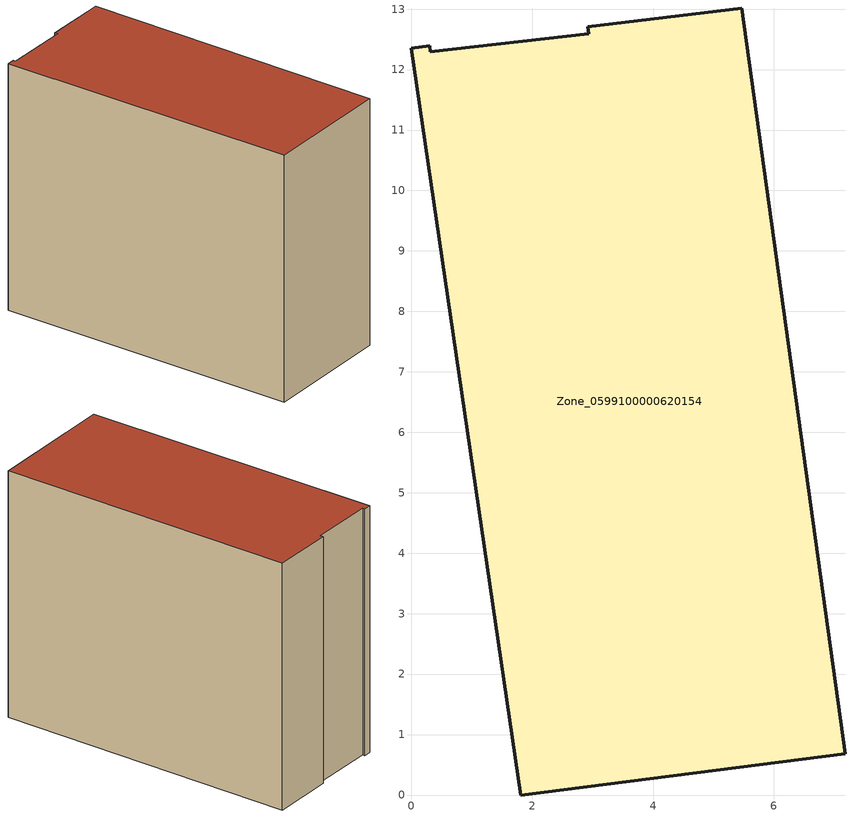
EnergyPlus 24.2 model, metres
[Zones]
Zone_0599100000620154
 floor ground (C_G): 0.31,12.39 0.32,12.29 2.94,12.59 2.92,12.71 5.47,13.02 7.18,0.68 1.81,0 0,12.36 z0
 wall outside (C_F): 1.81,0 7.18,0.68 5.47,13.02 2.92,12.71 2.94,12.59 0.32,12.29 0.31,12.39 0,12.36 1.81,0 z0:10.46
 roof outside (C_R): 0.32,12.29 0.31,12.39 0,12.36 1.81,0 7.18,0.68 5.47,13.02 2.92,12.71 2.94,12.59 z10.46
[BUILDING]
Pand.0599100000620154: North Axis=0; Terrain=City; Loads Convergence Tolerance Value=0.04; Temperature Convergence Tolerance Value=0.4; Solar Distribution=FullExterior; Maximum Number of Warmup Days=25; Minimum Number of Warmup Days=1
[Site:Location]
Rotterdam.The.Hague.AP_ZH_NLD Design_Conditions: Latitude=51.96; Longitude=4.45; Time Zone=1; Elevation=-4.5
[SITE:GROUNDTEMPERATURE:BUILDINGSURFACE]
18, 18, 18, 18, 18, 18, 18, 18, 18, 18, 18, 18
[MATERIAL] Thermal Absorptance=0.9; Solar Absorptance=0.7; Visible Absorptance=0.7
Name | Roughness | Thickness | Conductivity | Density | Specific Heat
G.TI.1946 | MediumSmooth | 0.15 | 1 | 540 | 1210
F.TI.1946 | Rough | 0.3 | 0.857143 | 1920 | 840
R.TI.1946 | MediumRough | 0.2 | 0.1 | 1500 | 1000
[CONSTRUCTION]
C_G: G.TI.1946
C_F: F.TI.1946
C_R: R.TI.1946
[ZONE]
Zone_0599100000620154: Type=1; Multiplier=1; Ceiling Height=Autocalculate; Volume=Autocalculate; Floor Area=autocalculate; Part of Total Floor Area=Yes
[ZONEINFILTRATION:DESIGNFLOWRATE]
Infil_Zone_0599100000620154: Zone or ZoneList or Space or SpaceList=Zone_0599100000620154; Schedule=AlwaysOn; Design Flow Rate Calculation Method=Flow/Area; Flow Rate per Floor Area=0.003; Constant Term Coefficient=1; Temperature Term Coefficient=0; Velocity Term Coefficient=0; Velocity Squared Term Coefficient=0
[HVACTEMPLATE:ZONE:IDEALLOADSAIRSYSTEM]
Zone_0599100000620154: Maximum Heating Supply Air Temperature=50; Minimum Cooling Supply Air Temperature=13; Maximum Heating Supply Air Humidity Ratio=0.0156; Minimum Cooling Supply Air Humidity Ratio=0.0077; Heating Limit=NoLimit; Cooling Limit=NoLimit; Dehumidification Control Type=ConstantSensibleHeatRatio; Cooling Sensible Heat Ratio=0.7; Dehumidification Setpoint=60; Humidification Control Type=None; Humidification Setpoint=30; Outdoor Air Method=None; Outdoor Air Flow Rate per Person=0.00944; Outdoor Air Flow Rate per Zone Floor Area=0; Outdoor Air Flow Rate per Zone=0; Demand Controlled Ventilation Type=None; Outdoor Air Economizer Type=NoEconomizer; Heat Recovery Type=None; Sensible Heat Recovery Effectiveness=0.7; Latent Heat Recovery Effectiveness=0.65
[ZONECONTROL:THERMOSTAT]
ThermostatControl_Zone_0599100000620154: Zone or ZoneList=Zone_0599100000620154; Control Type Schedule=DualSetpointControlType; Control 1=Thermostat_Zone_0599100000620154; Temperature Difference Between Cutout And Setpoint=0
[THERMOSTATSETPOINT:DUALSETPOINT]
Thermostat_Zone_0599100000620154: Heating Setpoint Temperature Schedule=HeatingSetpoint_Zone_0599100000620154; Cooling Setpoint Temperature Schedule=CoolingSetpoint_Zone_0599100000620154
[SCHEDULE:COMPACT]
HeatingSetpoint_Zone_0599100000620154: Through: 12/31, For: AllDays, Until: 24:00, 21
CoolingSetpoint_Zone_0599100000620154: Through: 12/31, For: AllDays, Until: 24:00, 24
DualSetpointControlType: Through: 12/31, For: AllDays, Until: 24:00, 4
AlwaysOn: Through: 12/31, For: AllDays, Until: 24:00, 1
